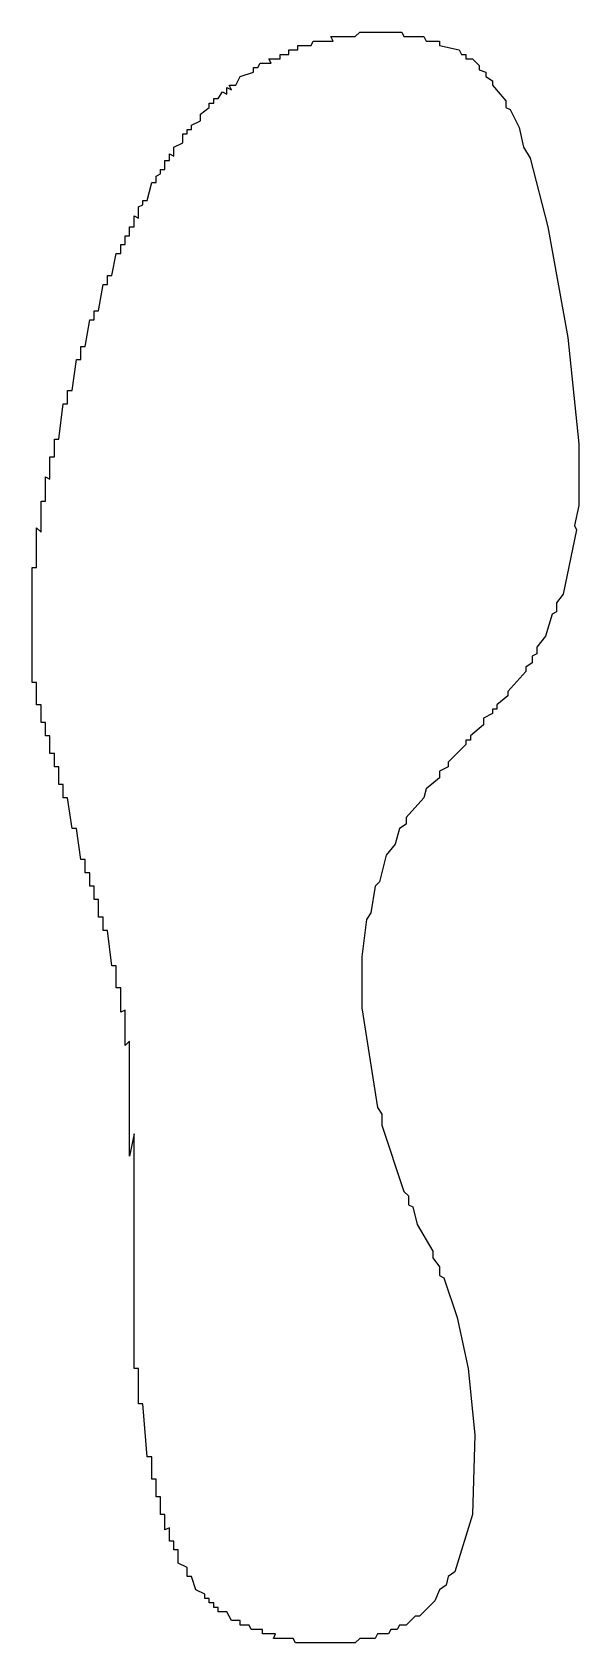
# Model space of a CAD drawing. Extents: x 0 to 247, y 0 to 728.
import ezdxf

# ---------------------------------------------------------------- set-up
doc = ezdxf.new("R2010")
doc.units = 0
doc.layers.add('GREEN_PATTERN', color=3, linetype='Continuous')

msp = doc.modelspace()

# ---------------------------------------------------------------- linework, layer by layer
at = {"layer": 'GREEN_PATTERN'}
msp.add_lwpolyline([(0, 486), (2, 486), (2, 504), (4, 502), (4, 516), (6, 516), (6, 527), (8, 526), (8, 536), (10, 536), (10, 544), (12, 544), (14, 560), (16, 560), (16, 566), (18, 566), (20, 580), (22, 580), (22, 586), (24, 586), (26, 598), (28, 598), (28, 602), (30, 602), (32, 614), (34, 614), (34, 618), (36, 618), (38, 628), (40, 628), (40, 632), (42, 632), (42, 636), (44, 636), (44, 640), (46, 640), (46, 645), (48, 644), (48, 649), (50, 650), (50, 652), (52, 652), (54, 660), (56, 660), (56, 663), (58, 664), (58, 666), (60, 666), (60, 670), (62, 670), (62, 673), (64, 672), (64, 676), (68, 678), (68, 682), (70, 682), (70, 684), (72, 684), (72, 686), (76, 688), (76, 691), (80, 694), (80, 696), (82, 696), (82, 698), (84, 698), (86, 701), (88, 700), (88, 703), (90, 702), (89, 704), (92, 704), (94, 708), (100, 710), (100, 712), (102, 712), (103, 714), (108, 714), (107, 716), (112, 716), (112, 718), (116, 718), (116, 720), (120, 720), (120, 722), (126, 722), (127, 724), (136, 724), (135, 726), (146, 726), (148, 728), (167, 728), (168, 726), (177, 726), (178, 724), (184, 724), (184, 722), (193, 720), (194, 718), (196, 718), (196, 716), (199, 716), (202, 713), (202, 711), (205, 710), (205, 708), (208, 706), (208, 704), (214, 697), (214, 694), (216, 693), (220, 685), (222, 676), (225, 671), (233, 640), (242, 590), (247, 542), (247, 514), (245, 505), (246, 503), (240, 474), (237, 470), (237, 466), (235, 465), (232, 455), (228, 450), (228, 447), (226, 446), (226, 443), (223, 441), (223, 439), (215, 430), (215, 428), (210, 424), (210, 422), (208, 422), (208, 420), (204, 418), (204, 415), (198, 410), (198, 408), (196, 408), (196, 406), (188, 398), (188, 396), (184, 394), (184, 391), (178, 386), (177, 382), (169, 373), (169, 370), (166, 368), (164, 361), (160, 356), (157, 344), (155, 342), (153, 330), (151, 327), (149, 310), (149, 287), (156, 242), (158, 239), (158, 234), (168, 204), (170, 202), (170, 198), (172, 197), (174, 189), (181, 177), (181, 174), (184, 170), (184, 166), (186, 165), (192, 147), (197, 124), (200, 94), (199, 58), (191, 32), (188, 30), (187, 26), (184, 24), (182, 19), (175, 12), (173, 12), (169, 8), (166, 8), (165, 6), (162, 6), (161, 4), (156, 4), (155, 2), (148, 2), (146, 0), (119, 0), (118, 2), (109, 2), (110, 4), (104, 4), (104, 6), (99, 6), (98, 8), (94, 8), (94, 10), (90, 10), (88, 14), (84, 14), (84, 16), (82, 16), (82, 18), (80, 18), (80, 20), (78, 20), (78, 22), (74, 24), (72, 30), (70, 30), (70, 34), (66, 36), (66, 42), (64, 42), (64, 46), (62, 46), (62, 52), (60, 51), (60, 58), (58, 58), (58, 66), (56, 66), (56, 74), (54, 74), (54, 84), (52, 84), (50, 108), (48, 108), (48, 124), (46, 124), (46, 230), (44, 220), (44, 272), (42, 270), (42, 286), (40, 285), (40, 296), (38, 296), (38, 306), (36, 306), (34, 322), (32, 322), (32, 328), (30, 328), (30, 336), (28, 336), (28, 342), (26, 342), (26, 348), (24, 348), (24, 354), (22, 354), (20, 368), (18, 368), (16, 382), (14, 382), (14, 388), (12, 388), (12, 396), (10, 396), (10, 402), (8, 402), (8, 410), (6, 410), (6, 416), (4, 416), (4, 424), (2, 424), (2, 434), (0, 434)], close=True, dxfattribs=at)

doc.saveas('drawing.dxf')
